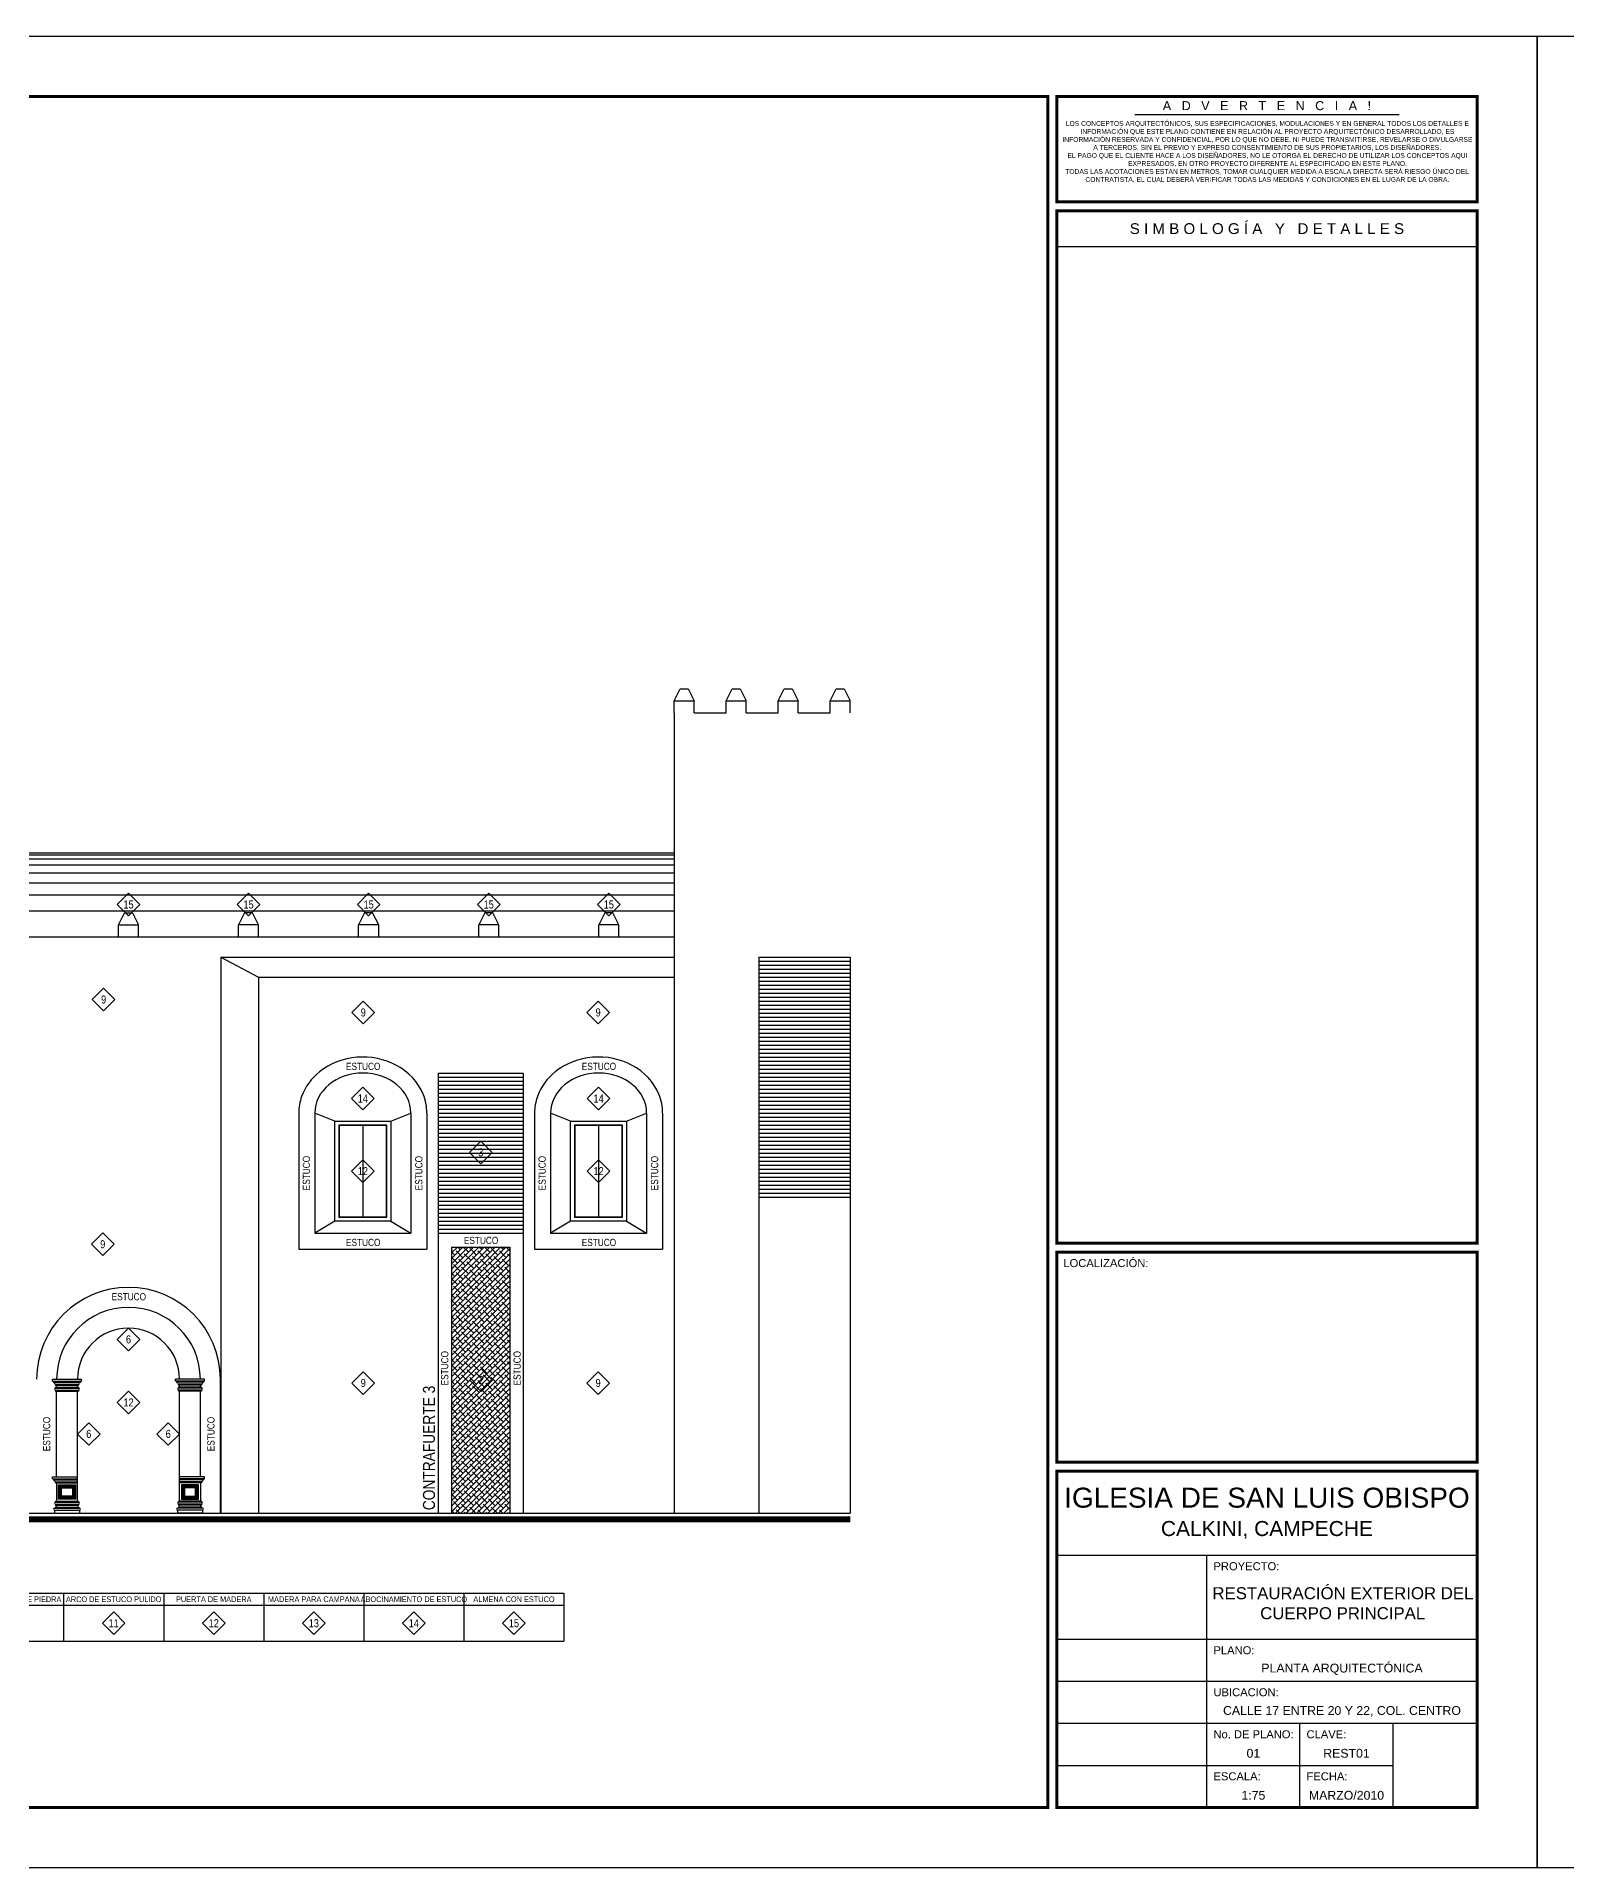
# Model space of a CAD drawing. Header units: millimetres. Extents: x 0 to 273, y 0 to 92.
# Drawn here: x 167.26 to 205.48, y 0 to 45.75 of the extents above; entities that cross this region are included whole.
import ezdxf
from ezdxf.enums import TextEntityAlignment as Align

# ---------------------------------------------------------------- set-up
doc = ezdxf.new("R2010")
doc.units = ezdxf.units.MM
for name, color, linetype in [('Ashurados', 8, 'Continuous'), ('FORMATO', 7, 'Continuous'), ('Texto', 7, 'Continuous'), ('Trazo', 7, 'Continuous')]:
    doc.layers.add(name, color=color, linetype=linetype)
doc.styles.get("Standard").update_dxf_attribs({"font": 'arial.ttf'})
doc.styles.add('style4', font='')
doc.styles.get('style4').set_extended_font_data('DaxCondensed')

msp = doc.modelspace()

# ---------------------------------------------------------------- hatches: boundary and pattern name
at = {"layer": 'Ashurados'}
h = msp.add_hatch(dxfattribs=at)
h.set_pattern_fill('ANSI38', color=256, scale=0.03, style=0)
h.set_pattern_definition([(45, (-145.71266, -76.9695), (-0.06735192, 0.06735192), []), (135, (-145.71266, -76.9695), (-0.202055763, 0.06735192), [0.238125, -0.142875])])
h.paths.add_polyline_path([(177.628, 8.85), (179.088, 8.85), (179.088, 15.5), (177.628, 15.5)])

# ---------------------------------------------------------------- linework, layer by layer
at = {"layer": 'FORMATO'}
for p, q in [((194.7, 43.8), (201.3, 43.8)), ((203.25, 40.5), (192.75, 40.5)), ((192.75, 7.8), (203.25, 7.8)), ((196.5, 1.5), (196.5, 7.8)), ((192.75, 5.7), (203.25, 5.7)), ((192.75, 4.65), (203.25, 4.65)), ((192.75, 3.6), (196.5, 3.6)), ((196.5, 3.6), (203.25, 3.6)), ((198.825, 1.5), (198.825, 3.6)), ((201.15, 1.5), (201.15, 3.6)), ((192.75, 2.55), (196.5, 2.55)), ((196.5, 2.55), (201.15, 2.55))]:
    msp.add_line(p, q, dxfattribs=at)
for points in [[(136.5, 0), (204.75, 0), (204.75, 45.75), (136.5, 45.75)], [(204.75, 0), (273, 0), (273, 45.75), (204.75, 45.75)]]:
    msp.add_lwpolyline(points, close=True, dxfattribs=at)
at = {"layer": 'FORMATO', "const_width": 0.075}
for points in [[(192.525, 1.5), (192.525, 44.25), (138, 44.25), (138, 1.5)], [(192.75, 41.625), (203.25, 41.625), (203.25, 44.25), (192.75, 44.25)], [(203.25, 15.6), (203.25, 41.4), (192.75, 41.4), (192.75, 15.6)], [(192.75, 10.125), (203.25, 10.125), (203.25, 15.375), (192.75, 15.375)], [(192.75, 9.9), (192.75, 1.5), (203.25, 1.5), (203.25, 9.9)]]:
    msp.add_lwpolyline(points, close=True, dxfattribs=at)
at = {"layer": 'Texto'}
for p, q in [((142.938, 6.85), (180.438, 6.85)), ((142.938, 6.55), (180.438, 6.55)), ((167.938, 6.85), (167.938, 5.65)), ((170.438, 6.85), (170.438, 5.65)), ((172.938, 6.85), (172.938, 5.65)), ((175.438, 6.85), (175.438, 5.65)), ((177.938, 6.85), (177.938, 5.65)), ((180.438, 6.85), (180.438, 5.65)), ((142.938, 5.65), (180.438, 5.65))]:
    msp.add_line(p, q, dxfattribs=at)
for points in [[(169.275, 24.061), (169.558, 24.343), (169.84, 24.061), (169.558, 23.778)], [(172.275, 24.061), (172.558, 24.343), (172.84, 24.061), (172.558, 23.778)], [(175.275, 24.061), (175.558, 24.343), (175.84, 24.061), (175.558, 23.778)], [(178.275, 24.061), (178.558, 24.343), (178.84, 24.061), (178.558, 23.778)], [(181.275, 24.061), (181.558, 24.343), (181.84, 24.061), (181.558, 23.778)], [(168.654, 21.687), (168.937, 21.97), (169.22, 21.687), (168.937, 21.404)], [(175.14, 21.363), (175.423, 21.646), (175.705, 21.363), (175.423, 21.08)], [(181.009, 21.363), (181.291, 21.646), (181.574, 21.363), (181.291, 21.08)], [(175.13, 19.212), (175.413, 19.495), (175.695, 19.212), (175.413, 18.929)], [(181.02, 19.212), (181.303, 19.495), (181.585, 19.212), (181.303, 18.929)], [(178.075, 17.867), (178.358, 18.15), (178.64, 17.867), (178.358, 17.584)], [(175.13, 17.397), (175.413, 17.68), (175.695, 17.397), (175.413, 17.114)], [(181.02, 17.397), (181.303, 17.68), (181.585, 17.397), (181.303, 17.114)], [(168.632, 15.571), (168.915, 15.854), (169.197, 15.571), (168.915, 15.288)], [(169.275, 13.192), (169.558, 13.475), (169.84, 13.192), (169.558, 12.909)], [(175.14, 12.102), (175.423, 12.385), (175.705, 12.102), (175.423, 11.819)], [(178.088, 12.175), (178.371, 12.458), (178.654, 12.175), (178.371, 11.892)], [(181.009, 12.102), (181.291, 12.385), (181.574, 12.102), (181.291, 11.819)], [(169.275, 11.616), (169.558, 11.899), (169.84, 11.616), (169.558, 11.333)], [(168.283, 10.83), (168.565, 11.113), (168.848, 10.83), (168.565, 10.547)], [(170.267, 10.83), (170.55, 11.113), (170.833, 10.83), (170.55, 10.547)], [(168.905, 6.1), (169.188, 6.383), (169.47, 6.1), (169.188, 5.817)], [(171.405, 6.1), (171.688, 6.383), (171.97, 6.1), (171.688, 5.817)], [(173.905, 6.1), (174.188, 6.383), (174.47, 6.1), (174.188, 5.817)], [(176.405, 6.1), (176.688, 6.383), (176.97, 6.1), (176.688, 5.817)], [(178.905, 6.1), (179.188, 6.383), (179.47, 6.1), (179.188, 5.817)]]:
    msp.add_lwpolyline(points, close=True, dxfattribs=at)
at = {"layer": 'Trazo'}
for p, q in [((183.188, 29.15), (183.338, 29.45)), ((183.338, 29.45), (183.538, 29.45)), ((183.538, 29.45), (183.688, 29.15)), ((184.488, 29.15), (184.638, 29.45)), ((184.638, 29.45), (184.838, 29.45)), ((184.838, 29.45), (184.988, 29.15)), ((185.788, 29.15), (185.938, 29.45)), ((185.938, 29.45), (186.138, 29.45)), ((186.138, 29.45), (186.288, 29.15)), ((187.088, 29.15), (187.238, 29.45)), ((187.238, 29.45), (187.438, 29.45)), ((187.438, 29.45), (187.588, 29.15)), ((183.188, 28.85), (183.188, 29.15)), ((183.188, 29.15), (183.688, 29.15)), ((183.188, 28.85), (183.188, 8.85)), ((183.688, 28.85), (183.688, 29.15)), ((183.688, 28.85), (184.488, 28.85)), ((184.488, 28.85), (184.488, 29.15)), ((184.488, 29.15), (184.988, 29.15)), ((184.988, 28.85), (184.988, 29.15)), ((184.988, 28.85), (185.788, 28.85)), ((185.788, 28.85), (185.788, 29.15)), ((185.788, 29.15), (186.288, 29.15)), ((186.288, 28.85), (186.288, 29.15)), ((186.288, 28.85), (187.088, 28.85)), ((187.088, 28.85), (187.088, 29.15)), ((187.088, 29.15), (187.588, 29.15)), ((187.588, 28.85), (187.588, 29.15)), ((148.943, 25.35), (183.188, 25.35)), ((169.308, 23.55), (169.458, 23.85)), ((169.458, 23.85), (169.658, 23.85)), ((169.658, 23.85), (169.808, 23.55)), ((172.458, 23.85), (172.308, 23.55)), ((172.658, 23.85), (172.458, 23.85)), ((172.808, 23.55), (172.658, 23.85)), ((175.458, 23.85), (175.308, 23.55)), ((175.658, 23.85), (175.458, 23.85)), ((175.808, 23.55), (175.658, 23.85)), ((178.458, 23.85), (178.308, 23.55)), ((178.658, 23.85), (178.458, 23.85)), ((178.808, 23.55), (178.658, 23.85)), ((181.458, 23.85), (181.308, 23.55)), ((181.658, 23.85), (181.458, 23.85)), ((181.808, 23.55), (181.658, 23.85)), ((169.308, 23.25), (169.308, 23.55)), ((169.308, 23.55), (169.808, 23.55)), ((169.808, 23.25), (169.808, 23.55)), ((172.308, 23.25), (172.308, 23.55)), ((172.808, 23.55), (172.308, 23.55)), ((172.808, 23.25), (172.808, 23.55)), ((175.308, 23.25), (175.308, 23.55)), ((175.808, 23.55), (175.308, 23.55)), ((175.808, 23.25), (175.808, 23.55)), ((178.308, 23.25), (178.308, 23.55)), ((178.808, 23.55), (178.308, 23.55)), ((178.808, 23.25), (178.808, 23.55)), ((181.308, 23.25), (181.308, 23.55)), ((181.808, 23.55), (181.308, 23.55)), ((181.808, 23.25), (181.808, 23.55)), ((166.808, 23.25), (169.308, 23.25)), ((169.808, 23.25), (172.308, 23.25)), ((172.808, 23.25), (175.308, 23.25)), ((175.808, 23.25), (178.308, 23.25)), ((178.808, 23.25), (181.308, 23.25)), ((181.808, 23.25), (183.188, 23.25)), ((171.868, 22.75), (172.808, 22.25)), ((171.868, 22.75), (171.868, 8.85)), ((171.868, 22.75), (183.188, 22.75)), ((185.308, 22.75), (187.588, 22.75)), ((185.308, 22.75), (185.308, 8.85)), ((187.588, 22.75), (187.588, 8.85)), ((172.808, 22.25), (172.808, 8.85)), ((172.808, 22.25), (183.188, 22.25)), ((177.298, 19.85), (177.298, 8.85)), ((177.298, 19.85), (179.418, 19.85)), ((179.418, 19.85), (179.418, 8.85)), ((174.213, 18.85), (174.213, 15.85)), ((176.613, 18.85), (176.613, 15.85)), ((180.103, 18.85), (180.103, 15.85)), ((182.503, 18.85), (182.503, 15.85)), ((175.413, 18.54), (175.413, 16.26)), ((181.303, 18.54), (181.303, 16.26)), ((185.308, 16.75), (187.588, 16.75)), ((174.713, 16.15), (174.213, 15.85)), ((176.113, 16.15), (176.613, 15.85)), ((180.603, 16.15), (180.103, 15.85)), ((182.003, 16.15), (182.503, 15.85)), ((174.213, 15.85), (176.613, 15.85)), ((177.298, 15.85), (179.418, 15.85)), ((180.103, 15.85), (182.503, 15.85)), ((167.663, 12.2), (168.383, 12.2)), ((167.663, 12.15), (167.663, 12.2)), ((167.663, 12.15), (168.383, 12.15)), ((167.688, 12.15), (167.688, 12.125)), ((167.688, 12.125), (168.358, 12.125)), ((167.738, 12.075), (168.308, 12.075)), ((167.738, 12.075), (167.738, 12.05)), ((167.738, 12.05), (168.308, 12.05)), ((167.738, 12), (168.308, 12)), ((167.738, 12), (167.738, 11.975)), ((167.738, 11.975), (168.308, 11.975)), ((167.738, 11.925), (168.308, 11.925)), ((167.738, 11.925), (167.738, 11.9)), ((167.738, 11.9), (168.308, 11.9)), ((167.763, 12), (167.763, 12.05)), ((167.763, 9.76), (167.763, 11.9)), ((168.283, 12), (168.283, 12.05)), ((168.283, 9.76), (168.283, 11.9)), ((168.308, 12.075), (168.308, 12.05)), ((168.308, 12), (168.308, 11.975)), ((168.308, 11.925), (168.308, 11.9)), ((168.358, 12.15), (168.358, 12.125)), ((168.383, 12.15), (168.383, 12.2)), ((171.453, 12.2), (170.733, 12.2)), ((170.733, 12.15), (170.733, 12.2)), ((171.453, 12.15), (170.733, 12.15)), ((170.758, 12.15), (170.758, 12.125)), ((171.428, 12.125), (170.758, 12.125)), ((171.378, 12.075), (170.808, 12.075)), ((170.808, 12.075), (170.808, 12.05)), ((171.378, 12.05), (170.808, 12.05)), ((171.378, 12), (170.808, 12)), ((170.808, 12), (170.808, 11.975)), ((171.378, 11.975), (170.808, 11.975)), ((171.378, 11.925), (170.808, 11.925)), ((170.808, 11.925), (170.808, 11.9)), ((171.378, 11.9), (170.808, 11.9)), ((170.833, 12), (170.833, 12.05)), ((170.833, 9.76), (170.833, 11.9)), ((171.353, 12), (171.353, 12.05)), ((171.353, 9.76), (171.353, 11.9)), ((171.378, 12.075), (171.378, 12.05)), ((171.378, 12), (171.378, 11.975)), ((171.378, 11.925), (171.378, 11.9)), ((171.428, 12.15), (171.428, 12.125)), ((171.453, 12.15), (171.453, 12.2)), ((171.853, 8.85), (171.853, 12.2)), ((167.663, 9.76), (168.283, 9.76)), ((167.663, 9.71), (167.663, 9.76)), ((167.663, 9.71), (168.283, 9.71)), ((167.688, 9.71), (167.688, 9.685)), ((167.688, 9.685), (168.283, 9.685)), ((167.738, 9.635), (168.283, 9.635)), ((167.738, 9.635), (167.738, 9.61)), ((167.738, 9.61), (168.283, 9.61)), ((167.763, 9.61), (167.763, 9.15)), ((168.283, 9.15), (168.283, 9.76)), ((171.453, 9.76), (170.833, 9.76)), ((170.833, 9.15), (170.833, 9.76)), ((171.453, 9.71), (170.833, 9.71)), ((171.428, 9.685), (170.833, 9.685)), ((171.378, 9.635), (170.833, 9.635)), ((171.378, 9.61), (170.833, 9.61)), ((171.353, 9.61), (171.353, 9.15)), ((171.378, 9.635), (171.378, 9.61)), ((171.428, 9.71), (171.428, 9.685)), ((171.453, 9.71), (171.453, 9.76)), ((167.738, 9.15), (168.308, 9.15)), ((167.738, 9.15), (167.738, 9.125)), ((168.308, 9.15), (168.308, 9.125)), ((171.378, 9.15), (170.808, 9.15)), ((170.808, 9.15), (170.808, 9.125)), ((171.378, 9.15), (171.378, 9.125)), ((142.938, 8.85), (187.588, 8.85)), ((167.713, 8.975), (168.333, 8.975)), ((167.713, 8.925), (168.333, 8.925)), ((167.713, 8.925), (167.713, 8.85)), ((167.713, 8.85), (168.333, 8.85)), ((167.738, 9.125), (168.308, 9.125)), ((167.738, 9.075), (168.308, 9.075)), ((167.738, 9.075), (167.738, 9.05)), ((167.738, 9.05), (168.308, 9.05)), ((167.738, 9), (168.308, 9)), ((167.738, 9), (167.738, 8.975)), ((168.308, 9.075), (168.308, 9.05)), ((168.308, 9), (168.308, 8.975)), ((168.333, 8.925), (168.333, 8.85)), ((171.403, 8.975), (170.783, 8.975)), ((171.403, 8.925), (170.783, 8.925)), ((170.783, 8.925), (170.783, 8.85)), ((171.403, 8.85), (170.783, 8.85)), ((171.378, 9.125), (170.808, 9.125)), ((171.378, 9.075), (170.808, 9.075)), ((170.808, 9.075), (170.808, 9.05)), ((171.378, 9.05), (170.808, 9.05)), ((171.378, 9), (170.808, 9)), ((170.808, 9), (170.808, 8.975)), ((171.378, 9.075), (171.378, 9.05)), ((171.378, 9), (171.378, 8.975)), ((171.403, 8.925), (171.403, 8.85))]:
    msp.add_line(p, q, dxfattribs=at)
at = {"layer": 'Trazo', "color": 4}
for p, q in [((148.943, 25.3), (183.188, 25.3)), ((148.943, 25.2), (183.188, 25.2)), ((148.943, 25.05), (183.188, 25.05)), ((148.943, 24.85), (183.188, 24.85)), ((148.943, 24.6), (183.188, 24.6)), ((148.943, 24.3), (183.188, 24.3)), ((148.943, 23.9), (183.188, 23.9))]:
    msp.add_line(p, q, dxfattribs=at)
at = {"layer": 'Trazo', "color": 8}
for p, q in [((169.308, 23.25), (169.808, 23.25)), ((172.308, 23.25), (172.808, 23.25)), ((175.308, 23.25), (175.808, 23.25)), ((178.308, 23.25), (178.808, 23.25)), ((181.308, 23.25), (181.808, 23.25)), ((185.308, 22.65), (187.588, 22.65)), ((185.308, 22.55), (187.588, 22.55)), ((185.308, 22.45), (187.588, 22.45)), ((185.308, 22.35), (187.588, 22.35)), ((185.308, 22.25), (187.588, 22.25)), ((185.308, 22.15), (187.588, 22.15)), ((185.308, 22.05), (187.588, 22.05)), ((185.308, 21.95), (187.588, 21.95)), ((185.308, 21.85), (187.588, 21.85)), ((185.308, 21.75), (187.588, 21.75)), ((185.308, 21.65), (187.588, 21.65)), ((185.308, 21.55), (187.588, 21.55)), ((185.308, 21.45), (187.588, 21.45)), ((185.308, 21.35), (187.588, 21.35)), ((185.308, 21.25), (187.588, 21.25)), ((185.308, 21.15), (187.588, 21.15)), ((185.308, 21.05), (187.588, 21.05)), ((185.308, 20.95), (187.588, 20.95)), ((185.308, 20.85), (187.588, 20.85)), ((185.308, 20.75), (187.588, 20.75)), ((185.308, 20.65), (187.588, 20.65)), ((185.308, 20.55), (187.588, 20.55)), ((185.308, 20.45), (187.588, 20.45)), ((185.308, 20.35), (187.588, 20.35)), ((185.308, 20.25), (187.588, 20.25)), ((185.308, 20.15), (187.588, 20.15)), ((177.298, 19.75), (179.418, 19.75)), ((185.308, 20.05), (187.588, 20.05)), ((185.308, 19.95), (187.588, 19.95)), ((185.308, 19.85), (187.588, 19.85)), ((185.308, 19.75), (187.588, 19.75)), ((177.298, 19.65), (179.418, 19.65)), ((177.298, 19.55), (179.418, 19.55)), ((177.298, 19.45), (179.418, 19.45)), ((177.298, 19.35), (179.418, 19.35)), ((177.298, 19.25), (179.418, 19.25)), ((185.308, 19.65), (187.588, 19.65)), ((185.308, 19.55), (187.588, 19.55)), ((185.308, 19.45), (187.588, 19.45)), ((185.308, 19.35), (187.588, 19.35)), ((185.308, 19.25), (187.588, 19.25)), ((173.813, 18.85), (173.813, 15.45)), ((174.713, 18.65), (174.213, 18.85)), ((176.113, 18.65), (176.613, 18.85)), ((177.013, 18.85), (177.013, 15.45)), ((177.298, 19.15), (179.418, 19.15)), ((177.298, 19.05), (179.418, 19.05)), ((177.298, 18.95), (179.418, 18.95)), ((177.298, 18.85), (179.418, 18.85)), ((179.703, 18.85), (179.703, 15.45)), ((180.603, 18.65), (180.103, 18.85)), ((182.003, 18.65), (182.503, 18.85)), ((182.903, 18.85), (182.903, 15.45)), ((185.308, 19.15), (187.588, 19.15)), ((185.308, 19.05), (187.588, 19.05)), ((185.308, 18.95), (187.588, 18.95)), ((185.308, 18.85), (187.588, 18.85)), ((177.298, 18.75), (179.418, 18.75)), ((177.298, 18.65), (179.418, 18.65)), ((177.298, 18.55), (179.418, 18.55)), ((177.298, 18.45), (179.418, 18.45)), ((177.298, 18.35), (179.418, 18.35)), ((185.308, 18.75), (187.588, 18.75)), ((185.308, 18.65), (187.588, 18.65)), ((185.308, 18.55), (187.588, 18.55)), ((185.308, 18.45), (187.588, 18.45)), ((185.308, 18.35), (187.588, 18.35)), ((177.298, 18.25), (179.418, 18.25)), ((177.298, 18.15), (179.418, 18.15)), ((177.298, 18.05), (179.418, 18.05)), ((177.298, 17.95), (179.418, 17.95)), ((177.298, 17.85), (179.418, 17.85)), ((185.308, 18.25), (187.588, 18.25)), ((185.308, 18.15), (187.588, 18.15)), ((185.308, 18.05), (187.588, 18.05)), ((185.308, 17.95), (187.588, 17.95)), ((185.308, 17.85), (187.588, 17.85)), ((177.298, 17.75), (179.418, 17.75)), ((177.298, 17.65), (179.418, 17.65)), ((177.298, 17.55), (179.418, 17.55)), ((177.298, 17.45), (179.418, 17.45)), ((185.308, 17.75), (187.588, 17.75)), ((185.308, 17.65), (187.588, 17.65)), ((185.308, 17.55), (187.588, 17.55)), ((185.308, 17.45), (187.588, 17.45)), ((177.298, 17.35), (179.418, 17.35)), ((177.298, 17.25), (179.418, 17.25)), ((177.298, 17.15), (179.418, 17.15)), ((177.298, 17.05), (179.418, 17.05)), ((177.298, 16.95), (179.418, 16.95)), ((185.308, 17.35), (187.588, 17.35)), ((185.308, 17.25), (187.588, 17.25)), ((185.308, 17.15), (187.588, 17.15)), ((185.308, 17.05), (187.588, 17.05)), ((185.308, 16.95), (187.588, 16.95)), ((177.298, 16.85), (179.418, 16.85)), ((177.298, 16.75), (179.418, 16.75)), ((177.298, 16.65), (179.418, 16.65)), ((177.298, 16.55), (179.418, 16.55)), ((185.308, 16.85), (187.588, 16.85)), ((177.298, 16.45), (179.418, 16.45)), ((177.298, 16.35), (179.418, 16.35)), ((177.298, 16.25), (179.418, 16.25)), ((177.298, 16.15), (179.418, 16.15)), ((177.298, 16.05), (179.418, 16.05)), ((177.298, 15.95), (179.418, 15.95)), ((173.813, 15.45), (177.013, 15.45)), ((177.628, 15.5), (177.628, 8.85)), ((177.628, 15.5), (179.088, 15.5)), ((179.088, 15.5), (179.088, 8.85)), ((179.703, 15.45), (182.903, 15.45))]:
    msp.add_line(p, q, dxfattribs=at)
at = {"layer": 'Trazo'}
for points in [[(174.713, 18.65), (176.113, 18.65), (176.113, 16.15), (174.713, 16.15)], [(174.813, 18.55), (174.813, 16.25), (176.013, 16.25), (176.013, 18.55)], [(174.823, 18.54), (174.823, 16.26), (176.003, 16.26), (176.003, 18.54)], [(180.603, 18.65), (182.003, 18.65), (182.003, 16.15), (180.603, 16.15)], [(180.703, 18.55), (180.703, 16.25), (181.903, 16.25), (181.903, 18.55)], [(180.713, 18.54), (180.713, 16.26), (181.893, 16.26), (181.893, 18.54)], [(167.813, 9.56), (168.233, 9.56), (168.233, 9.2), (167.813, 9.2)], [(167.838, 9.535), (168.208, 9.535), (168.208, 9.225), (167.838, 9.225)], [(167.863, 9.51), (168.183, 9.51), (168.183, 9.25), (167.863, 9.25)], [(167.888, 9.485), (168.158, 9.485), (168.158, 9.275), (167.888, 9.275)], [(171.303, 9.56), (170.883, 9.56), (170.883, 9.2), (171.303, 9.2)], [(171.278, 9.535), (170.908, 9.535), (170.908, 9.225), (171.278, 9.225)], [(171.253, 9.51), (170.933, 9.51), (170.933, 9.25), (171.253, 9.25)], [(171.228, 9.485), (170.958, 9.485), (170.958, 9.275), (171.228, 9.275)]]:
    msp.add_lwpolyline(points, close=True, dxfattribs=at)
at = {"layer": 'Trazo', "const_width": 0.15}
msp.add_lwpolyline([(142.938, 8.7), (187.588, 8.7)], dxfattribs=at)
at = {"layer": 'Trazo'}
for centre, radius, start, end in [((169.558, 12.2), 2.295, 0, 180), ((169.558, 12.2), 1.795, 0, 180), ((169.558, 12.2), 1.275, 0, 180), ((167.688, 12.1), 0.025, 0, 90), ((167.738, 12.1), 0.025, 180, 270), ((167.738, 11.95), 0.025, 90, 270), ((168.308, 12.1), 0.025, 270, 0), ((168.308, 11.95), 0.025, 270, 90), ((168.358, 12.1), 0.025, 90, 180), ((170.758, 12.1), 0.025, 0, 90), ((170.808, 12.1), 0.025, 180, 270), ((170.808, 11.95), 0.025, 90, 270), ((171.378, 12.1), 0.025, 270, 0), ((171.378, 11.95), 0.025, 270, 90), ((171.428, 12.1), 0.025, 90, 180), ((167.688, 9.66), 0.025, 0, 90), ((167.738, 9.66), 0.025, 180, 270), ((171.378, 9.66), 0.025, 270, 0), ((171.428, 9.66), 0.025, 90, 180), ((167.713, 8.95), 0.025, 90, 270), ((167.738, 9.1), 0.025, 90, 270), ((167.738, 9.025), 0.025, 270, 90), ((168.308, 9.025), 0.025, 90, 270), ((168.308, 9.1), 0.025, 270, 90), ((168.333, 8.95), 0.025, 270, 90), ((170.783, 8.95), 0.025, 90, 270), ((170.808, 9.1), 0.025, 90, 270), ((170.808, 9.025), 0.025, 270, 90), ((171.378, 9.025), 0.025, 90, 270), ((171.378, 9.1), 0.025, 270, 90), ((171.403, 8.95), 0.025, 270, 90)]:
    msp.add_arc(centre, radius, start, end, dxfattribs=at)
for centre in [(175.413, 18.85), (181.303, 18.85)]:
    msp.add_ellipse(centre, major_axis=(-1.2, 0), ratio=0.833333, start_param=3.141593, end_param=6.283185, dxfattribs=at)
at = {"layer": 'Trazo', "color": 8}
for points in [[(177.013, 18.85), (177.013, 19.011), (176.98, 19.172), (176.795, 19.628), (176.551, 19.882), (175.956, 20.202), (175.605, 20.272), (174.922, 20.216), (174.589, 20.091), (174.126, 19.718), (173.968, 19.504), (173.837, 19.13), (173.813, 18.99), (173.813, 18.85)], [(182.903, 18.85), (182.903, 19.011), (182.87, 19.172), (182.685, 19.628), (182.441, 19.882), (181.846, 20.202), (181.495, 20.272), (180.812, 20.216), (180.479, 20.091), (180.016, 19.718), (179.858, 19.504), (179.727, 19.13), (179.703, 18.99), (179.703, 18.85)]]:
    msp.add_open_spline(points, degree=3, knots=[3.141593, 3.141593, 3.141593, 3.141593, 3.468146, 3.468146, 4.138856, 4.138856, 4.809566, 4.809566, 5.480276, 5.480276, 5.999302, 5.999302, 6.283185, 6.283185, 6.283185, 6.283185], dxfattribs=at)

# ---------------------------------------------------------------- texts
at = {"layer": 'FORMATO'}
msp.add_text('A   D   V   E   R   T   E   N   C   I   A   !', height=0.225, dxfattribs=at).set_placement((198, 43.912), align=Align.CENTER)
for s, p in [('LOCALIZACIÓN:', (192.914, 15.001)), ('PROYECTO:', (196.664, 7.426)), ('PLANO:', (196.664, 5.326)), ('UBICACION:', (196.664, 4.276)), ('No. DE PLANO:', (196.664, 3.226)), ('CLAVE:', (198.989, 3.226)), ('ESCALA:', (196.664, 2.176)), ('FECHA:', (198.989, 2.176))]:
    msp.add_text(s, height=0.2, dxfattribs=at).set_placement(p)
for s, insert, char_height, width, attachment_point in [('\\pi0.22576;LOS CONCEPTOS ARQUITECTÓNICOS, SUS ESPECIFICACIONES, MODULACIONES Y EN GENERAL TODOS LOS DETALLES E \\P\\pi0.59079;INFORMACIÓN QUE ESTE PLANO CONTIENE EN RELACIÓN AL PROYECTO ARQUITECTÓNICO DESARROLLADO, ES \\P\\pi0.13903;INFORMACIÓN RESERVADA Y CONFIDENCIAL, POR LO QUE NO DEBE, NI PUEDE TRANSMITIRSE, REVELARSE O DIVULGARSE\\P\\pi0.91171;A TERCEROS, SIN EL PREVIO Y EXPRESO CONSENTIMIENTO DE SUS PROPIETARIOS, LOS DISEÑADORES.\\P\\pi0.26644;EL PAGO QUE EL CLIENTE HACE A LOS DISEÑADORES, NO LE OTORGA EL DERECHO DE UTILIZAR LOS CONCEPTOS AQUI \\P\\pi1.78;EXPRESADOS, EN OTRO PROYECTO DIFERENTE AL ESPECIFICADO EN ESTE PLANO.\\P\\pi0.2109;TODAS LAS ACOTACIONES ESTAN EN METROS, TOMAR CUALQUIER MEDIDA A ESCALA DIRECTA SERÁ RIESGO ÚNICO DEL \\P\\pi0.71558;CONTRATISTA, EL CUAL DEBERÁ VERIFICAR TODAS LAS MEDIDAS Y CONDICIONES EN EL LUGAR DE LA OBRA.', (192.75, 43.64), 0.12, 10.5, 1), ('S I M B O L O G Í A   Y   D E T A L L E S', (198, 40.95), 0.27, 10.5, 5), ('IGLESIA DE SAN LUIS OBISPO\\P{\\H0.75x;CALKINI, CAMPECHE\\H1.023x; }', (198, 8.85), 0.5, 10.5, 5), ('\\pi0.13874;RESTAURACIÓN EXTERIOR DEL\\P\\pi1.3319;CUERPO PRINCIPAL', (196.5, 7.002), 0.3, 6.75, 1), ('PLANTA ARQUITECTÓNICA', (199.875, 4.95), 0.22, 6.75, 5), ('CALLE 17 ENTRE 20 Y 22, COL. CENTRO', (199.875, 3.9), 0.22, 6.75, 5), ('01', (197.662, 2.85), 0.22, 6.75, 5), ('REST01', (199.988, 2.85), 0.22, 6.75, 5), ('1:75', (197.662, 1.8), 0.22, 6.75, 5), ('MARZO/2010', (199.988, 1.8), 0.22, 6.75, 5)]:
    msp.add_mtext(s, dxfattribs=dict(at, insert=insert, char_height=char_height, width=width, attachment_point=attachment_point))
at = {"layer": 'Texto', "style": 'style4'}
for s, height, p in [('15', 0.2, (169.558, 23.962)), ('15', 0.2, (172.558, 23.962)), ('15', 0.2, (175.558, 23.962)), ('15', 0.2, (178.558, 23.962)), ('15', 0.2, (181.558, 23.962)), ('9', 0.2, (168.937, 21.589)), ('9', 0.2, (175.423, 21.265)), ('9', 0.2, (181.291, 21.265)), ('ESTUCO', 0.18, (175.422, 19.927)), ('ESTUCO', 0.18, (181.312, 19.927)), ('14', 0.2, (175.413, 19.114)), ('14', 0.2, (181.303, 19.114)), ('3', 0.2, (178.358, 17.769)), ('12', 0.2, (175.413, 17.299)), ('12', 0.2, (181.303, 17.299)), ('9', 0.2, (168.915, 15.473)), ('ESTUCO', 0.18, (175.422, 15.527)), ('ESTUCO', 0.18, (178.367, 15.577)), ('ESTUCO', 0.18, (181.312, 15.527)), ('ESTUCO', 0.18, (169.567, 14.172)), ('6', 0.2, (169.558, 13.094)), ('9', 0.2, (175.423, 12.004)), ('2', 0.2, (178.371, 12.077)), ('9', 0.2, (181.291, 12.004)), ('12', 0.2, (169.558, 11.518)), ('6', 0.2, (168.565, 10.732)), ('6', 0.2, (170.55, 10.732)), ('BALAUSTRADA DE PIEDRA', 0.14, (166.688, 6.63)), ('ARCO DE ESTUCO PULIDO', 0.14, (169.188, 6.63)), ('PUERTA DE MADERA', 0.14, (171.688, 6.63)), ('MADERA PARA CAMPANA', 0.14, (174.188, 6.63)), ('ABOCINAMIENTO DE ESTUCO', 0.14, (176.688, 6.63)), ('ALMENA CON ESTUCO', 0.14, (179.188, 6.63)), ('11', 0.2, (169.188, 6.002)), ('12', 0.2, (171.688, 6.002)), ('13', 0.2, (174.188, 6.002)), ('14', 0.2, (176.688, 6.002)), ('15', 0.2, (179.188, 6.002))]:
    msp.add_text(s, height=height, dxfattribs=at).set_placement(p, align=Align.CENTER)
for s, height, p in [('ESTUCO', 0.18, (174.092, 17.35)), ('ESTUCO', 0.18, (176.901, 17.35)), ('ESTUCO', 0.18, (179.982, 17.35)), ('ESTUCO', 0.18, (182.791, 17.35)), ('ESTUCO', 0.18, (177.548, 12.475)), ('ESTUCO', 0.18, (179.357, 12.475)), ('CONTRAFUERTE 3', 0.3, (177.215, 10.481)), ('ESTUCO', 0.18, (167.603, 10.83)), ('ESTUCO', 0.18, (171.707, 10.83))]:
    msp.add_text(s, height=height, rotation=90, dxfattribs=at).set_placement(p, align=Align.CENTER)

doc.saveas('drawing.dxf')
